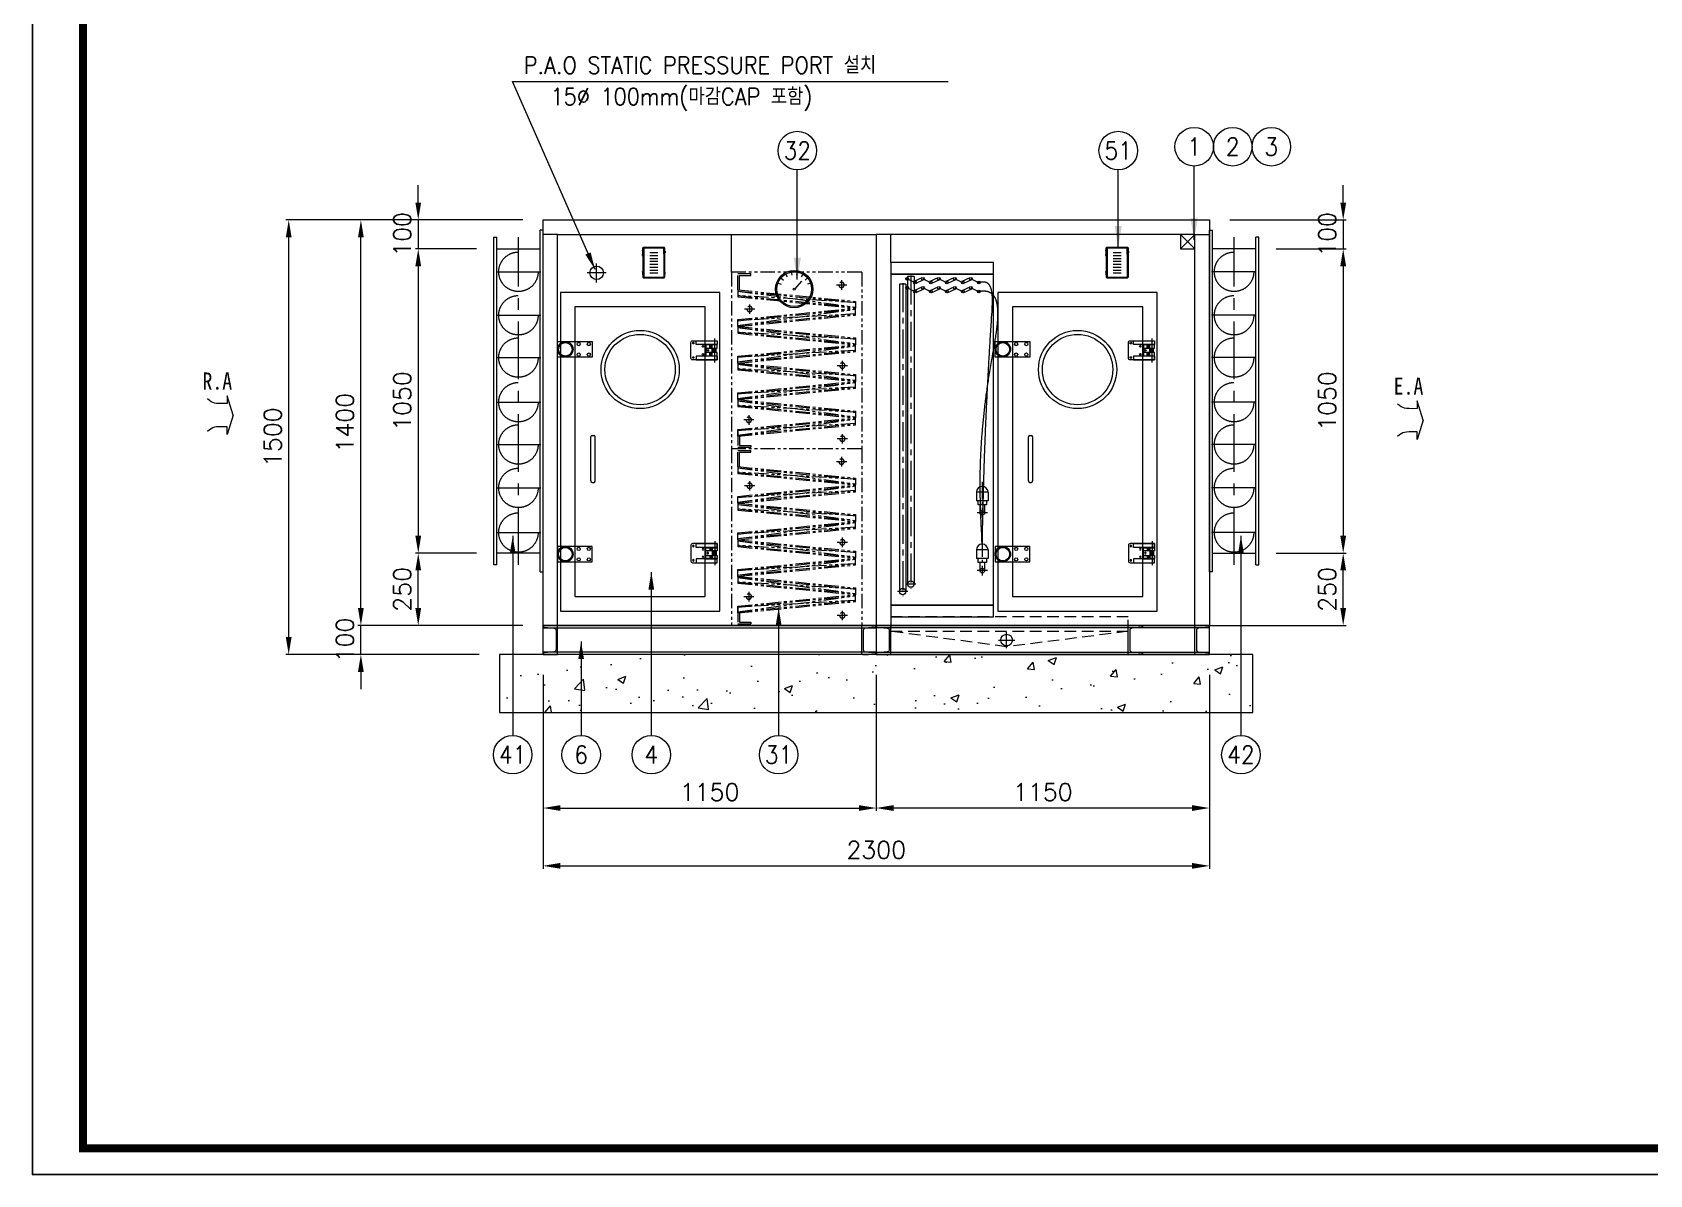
# Model space of a CAD drawing. Extents: x 437 to 11537, y -241 to 7638.
# Drawn here: x 437 to 6019, y -241 to 3702 of the extents above; entities that cross this region are included whole.
import ezdxf
from ezdxf.enums import TextEntityAlignment as Align

# ---------------------------------------------------------------- set-up
doc = ezdxf.new("R2010")
doc.units = 0
doc.header["$LTSCALE"] = 80
doc.header["$MEASUREMENT"] = 0
for name, pattern in [('CEN', [26, 20, -2, 2, -2]), ('CENTER', [2, 1.25, -0.25, 0.25, -0.25]), ('CENTER2', [1.125, 0.75, -0.125, 0.125, -0.125]), ('CENTERX2', [4, 2.5, -0.5, 0.5, -0.5]), ('HID', [6, 4, -2]), ('HIDDENX2', [0.75, 0.5, -0.25]), ('PHANTOM', [5, 2.5, -0.5, 0.5, -0.5, 0.5, -0.5]), ('PHANTOM2', [1.25, 0.625, -0.125, 0.125, -0.125, 0.125, -0.125])]:
    doc.linetypes.add(name, pattern=pattern)
doc.layers.get('0').update_dxf_attribs({"linetype": 'CONTINUOUS', "lineweight": 18})
doc.layers.get('DEFPOINTS').update_dxf_attribs({"linetype": 'CONTINUOUS', "lineweight": 18})
for name, color, linetype, lineweight in [('1', 1, 'PHANTOM2', 18), ('2', 2, 'HIDDENX2', 18), ('ACT', 7, 'CONTINUOUS', 18), ('C', 1, 'CENTER', 18), ('CEN', 1, 'CEN', 18), ('DIM', 4, 'CONTINUOUS', 18), ('LIN', 2, 'CONTINUOUS', 18), ('NO', 2, 'CONTINUOUS', 18), ('PHAN', 2, 'PHANTOM', 18), ('S', 3, 'CONTINUOUS', 18), ('SOL-M-1', 4, 'CONTINUOUS', 18)]:
    doc.layers.add(name, color=color, linetype=linetype, lineweight=lineweight)
doc.layers.add('FORM', color=7, linetype='CONTINUOUS')
doc.styles.add('GSC', font='romans.shx', dxfattribs={"width": 0.8, "height": 4, "bigfont": 'ghs.shx'})
doc.styles.add('ITALICT', font='TXT', dxfattribs={"width": 0.95, "height": 3})
doc.styles.get("Standard").update_dxf_attribs({"font": 'txt.shx', "bigfont": '2hs.shx'})
doc.dimstyles.get("Standard").update_dxf_attribs({"dimscale": 0, "dimtxt": 60, "dimasz": 60, "dimexe": 10, "dimexo": 70, "dimgap": 25, "dimtad": 1, "dimdec": 0, "dimlfac": -1, "dimzin": 0, "dimdsep": 46, "dimtxsty": 'Standard', "dimcen": 0, "dimclrd": 1, "dimclre": 1, "dimadec": 0, "dimazin": 0, "dimtfac": 1, "dimtdec": 0, "dimtix": 1, "dimtmove": 1, "dimatfit": 2, "dimfxl": 0, "dimtolj": 1, "dimtzin": 0, "dimlwd": 5, "dimlwe": 5, "dimarcsym": 0})

# ---------------------------------------------------------------- blocks, each defined once
blk = doc.blocks.new('*D2')
at = {"color": 1, "linetype": 'Continuous', "lineweight": 5}
for p, q in [((1571.1, 1714), (1571.1, 1774)), ((2129.9, 1654), (1561.1, 1654)), ((1571.1, 1554), (1571.1, 1654)), ((1979.9, 1554), (1561.1, 1554)), ((1571.1, 1494), (1571.1, 1434))]:
    blk.add_line(p, q, dxfattribs=at)
at = {"color": 1, "linetype": 'Continuous'}
for points in [[(1561.1, 1714), (1581.1, 1714), (1571.1, 1654)], [(1561.1, 1494), (1581.1, 1494), (1571.1, 1554)]]:
    blk.add_solid(points, dxfattribs=at)
at = {"layer": 'DEFPOINTS', "color": 0, "linetype": 'Continuous'}
for p in [(1571.1, 1654), (2199.9, 1654), (2049.9, 1554)]:
    blk.add_point(p, dxfattribs=at)
at = {"color": 0, "linetype": 'Continuous', "insert": (1516.1, 1604), "char_height": 60, "attachment_point": 5, "rotation": 90}
blk.add_mtext('\\A1;100', dxfattribs=at)
blk = doc.blocks.new('*D3')
at = {"color": 1, "linetype": 'Continuous', "lineweight": 5}
for p, q in [((2129.9, 3054), (1561.1, 3054)), ((1571.1, 1714), (1571.1, 2994)), ((2129.9, 1654), (1561.1, 1654))]:
    blk.add_line(p, q, dxfattribs=at)
at = {"color": 1, "linetype": 'Continuous'}
for points in [[(1561.1, 2994), (1581.1, 2994), (1571.1, 3054)], [(1561.1, 1714), (1581.1, 1714), (1571.1, 1654)]]:
    blk.add_solid(points, dxfattribs=at)
at = {"layer": 'DEFPOINTS', "color": 0, "linetype": 'Continuous'}
for p in [(1571.1, 3054), (2199.9, 3054), (2199.9, 1654)]:
    blk.add_point(p, dxfattribs=at)
at = {"color": 0, "linetype": 'Continuous', "insert": (1516.1, 2354), "char_height": 60, "attachment_point": 5, "rotation": 90}
blk.add_mtext('\\A1;1400', dxfattribs=at)
blk = doc.blocks.new('*D8')
at = {"color": 1, "linetype": 'Continuous', "lineweight": 5}
for p, q in [((2199.9, 1484), (2199.9, 814.5)), ((4499.9, 1484), (4499.9, 814.5)), ((2259.9, 824.5), (4439.9, 824.5))]:
    blk.add_line(p, q, dxfattribs=at)
at = {"color": 1, "linetype": 'Continuous'}
for points in [[(2259.9, 834.5), (2259.9, 814.5), (2199.9, 824.5)], [(4439.9, 834.5), (4439.9, 814.5), (4499.9, 824.5)]]:
    blk.add_solid(points, dxfattribs=at)
at = {"layer": 'DEFPOINTS', "color": 0, "linetype": 'Continuous'}
for p in [(2199.9, 1554), (4499.9, 1554), (4499.9, 824.5)]:
    blk.add_point(p, dxfattribs=at)
at = {"color": 0, "linetype": 'Continuous', "insert": (3349.9, 879.5), "char_height": 60, "attachment_point": 5}
blk.add_mtext('\\A1;2300', dxfattribs=at)
blk = doc.blocks.new('*D9')
at = {"color": 1, "linetype": 'Continuous', "lineweight": 5}
for p, q in [((2129.9, 3054), (1312, 3054)), ((1322, 1614), (1322, 2994)), ((1979.9, 1554), (1312, 1554))]:
    blk.add_line(p, q, dxfattribs=at)
at = {"color": 1, "linetype": 'Continuous'}
for points in [[(1312, 2994), (1332, 2994), (1322, 3054)], [(1312, 1614), (1332, 1614), (1322, 1554)]]:
    blk.add_solid(points, dxfattribs=at)
at = {"layer": 'DEFPOINTS', "color": 0, "linetype": 'Continuous'}
for p in [(1322, 3054), (2199.9, 3054), (2049.9, 1554)]:
    blk.add_point(p, dxfattribs=at)
at = {"color": 0, "linetype": 'Continuous', "insert": (1267, 2304), "char_height": 60, "attachment_point": 5, "rotation": 90}
blk.add_mtext('\\A1;1500', dxfattribs=at)
blk = doc.blocks.new('CHEMICAL')
at = {"layer": '1', "color": 0}
for p, q in [((-450, 610), (-450, 0)), ((-450, 610), (0, 610)), ((-397.9, 565.4), (-362.4, 565.4)), ((-379.9, 581.9), (-379.9, 548.8)), ((-67.7, 598.8), (-67.7, 604.7)), ((-22.1, 604.7), (-67.7, 604.7)), ((-28.5, 598.8), (-67.7, 598.8)), ((-28.5, 548.5), (-28.5, 598.8)), ((-22.1, 548.5), (-22.1, 604.7)), ((0, 610), (0, 0)), ((-22.1, 548.5), (-427.9, 508.9)), ((-22.1, 544.6), (-427.9, 489.1)), ((-22.1, 544.6), (-427.9, 505)), ((-427.9, 505), (-22.1, 528.7)), ((-22.1, 528.7), (-427.9, 489.1)), ((-22.1, 525), (-427.9, 485.4)), ((-427.9, 508.9), (-427.9, 485.4)), ((-22.1, 548.5), (-22.1, 525)), ((-22.1, 445.8), (-427.9, 485.4)), ((-427.9, 461.8), (-427.9, 485.4)), ((-22.1, 442.1), (-427.9, 481.7)), ((-22.1, 426.2), (-427.9, 481.7)), ((-22.1, 426.2), (-427.9, 465.8)), ((-427.9, 465.8), (-22.1, 442.1)), ((-22.1, 422.2), (-427.9, 461.8)), ((-80.5, 482.1), (-45, 482.1)), ((-62.5, 498.7), (-62.5, 465.6)), ((-22.1, 422.2), (-427.9, 382.7)), ((-22.1, 418.3), (-427.9, 362.8)), ((-22.1, 418.3), (-427.9, 378.7)), ((-427.9, 378.7), (-22.1, 402.4)), ((-22.1, 402.4), (-427.9, 362.8)), ((-22.1, 398.7), (-427.9, 359.1)), ((-22.1, 422.2), (-22.1, 445.8)), ((-22.1, 422.2), (-22.1, 398.7)), ((-427.9, 382.7), (-427.9, 359.1)), ((-22.1, 319.5), (-427.9, 359.1)), ((-427.9, 335.5), (-427.9, 359.1)), ((-22.1, 315.8), (-427.9, 355.4)), ((-22.1, 299.9), (-427.9, 355.4)), ((-22.1, 299.9), (-427.9, 339.5)), ((-427.9, 339.5), (-22.1, 315.8)), ((-22.1, 295.9), (-427.9, 335.5)), ((-22.1, 295.9), (-427.9, 256.4)), ((-22.1, 292), (-427.9, 252.4)), ((-22.1, 292), (-427.9, 236.5)), ((-400.5, 287), (-365, 287)), ((-382.5, 303.5), (-382.5, 270.4)), ((-22.1, 295.9), (-22.1, 319.5)), ((-22.1, 295.9), (-22.1, 272.4)), ((-22.1, 276.1), (-427.9, 236.5)), ((-427.9, 252.4), (-22.1, 276.1)), ((-22.1, 272.4), (-427.9, 232.8)), ((-427.9, 256.4), (-427.9, 232.8)), ((-427.9, 209.2), (-427.9, 232.8)), ((-22.1, 193.2), (-427.9, 232.8)), ((-22.1, 173.6), (-427.9, 229.1)), ((-22.1, 189.5), (-427.9, 229.1)), ((-427.9, 213.2), (-22.1, 189.5)), ((-22.1, 173.6), (-427.9, 213.2)), ((-22.1, 169.7), (-427.9, 209.2)), ((-22.1, 169.7), (-427.9, 130.1)), ((-22.1, 169.7), (-22.1, 193.2)), ((-22.1, 169.7), (-22.1, 146.1)), ((-22.1, 165.7), (-427.9, 126.1)), ((-22.1, 165.7), (-427.9, 110.2)), ((-22.1, 149.8), (-427.9, 110.2)), ((-427.9, 126.1), (-22.1, 149.8)), ((-22.1, 146.1), (-427.9, 106.5)), ((-427.9, 130.1), (-427.9, 106.5)), ((-59.9, 116.2), (-59.9, 83.1)), ((-427.9, 82.9), (-427.9, 106.5)), ((-22.1, 66.9), (-427.9, 106.5)), ((-22.1, 47.3), (-427.9, 102.8)), ((-22.1, 63.2), (-427.9, 102.8)), ((-427.9, 86.9), (-22.1, 63.2)), ((-22.1, 47.3), (-427.9, 86.9)), ((-22.1, 43.4), (-427.9, 82.9)), ((-77.9, 99.6), (-42.4, 99.6)), ((-22.1, 43.4), (-22.1, 66.9)), ((-22.1, 61.5), (-22.1, 5.3)), ((-450, 0), (0, 0)), ((-400.5, 34.6), (-365, 34.6)), ((-382.5, 51.1), (-382.5, 18.1)), ((-67.7, 11.2), (-67.7, 5.3)), ((-28.5, 11.2), (-67.7, 11.2)), ((-22.1, 5.3), (-67.7, 5.3)), ((-28.5, 43.9), (-28.5, 11.2))]:
    blk.add_line(p, q, dxfattribs=at)
for centre in [(-380.2, 565.8), (-62.9, 482.5), (-382.9, 287.4), (-60.2, 100), (-382.9, 35)]:
    blk.add_circle(centre, 9.23, dxfattribs=at)
at = {"layer": 'DEFPOINTS', "color": 0, "linetype": 'ByBlock'}
for p in [(-450, 610), (0, 610)]:
    blk.add_point(p, dxfattribs=at)
blk = doc.blocks.new('A$C25B1713D')
for p, q in [((47.6, 161.6), (55.6, 147.7)), ((74.8, 171.5), (77.6, 155.7)), ((103.8, 171.5), (101, 155.7)), ((131.1, 161.6), (123, 147.7)), ((10.9, 117.9), (26, 112.4)), ((25.4, 143), (37.7, 132.7)), ((93.4, 91.3), (126.3, 128)), ((153.3, 143), (141, 132.7)), ((167.8, 117.9), (152.7, 112.4))]:
    blk.add_line(p, q)
for radius in [89.3, 83.5, 4.57]:
    blk.add_circle((89.3, 89.3), radius)
blk = doc.blocks.new('*D11')
at = {"color": 1, "linetype": 'Continuous', "lineweight": 5}
for p, q in [((1769.1, 3114), (1769.1, 3174)), ((2129.9, 3054), (1759.1, 3054)), ((1769.1, 3054), (1769.1, 2954)), ((1969.9, 2954), (1759.1, 2954)), ((1769.1, 2894), (1769.1, 2834))]:
    blk.add_line(p, q, dxfattribs=at)
at = {"color": 1, "linetype": 'Continuous'}
for points in [[(1759.1, 3114), (1779.1, 3114), (1769.1, 3054)], [(1759.1, 2894), (1779.1, 2894), (1769.1, 2954)]]:
    blk.add_solid(points, dxfattribs=at)
at = {"layer": 'DEFPOINTS', "color": 0, "linetype": 'Continuous'}
for p in [(2199.9, 3054), (1769.1, 2954), (2039.9, 2954)]:
    blk.add_point(p, dxfattribs=at)
at = {"color": 0, "linetype": 'Continuous', "insert": (1714.1, 3004), "char_height": 60, "attachment_point": 5, "rotation": 90}
blk.add_mtext('\\A1;100', dxfattribs=at)
blk = doc.blocks.new('*D12')
at = {"color": 1, "linetype": 'Continuous', "lineweight": 5}
for p, q in [((1969.9, 2954), (1759.1, 2954)), ((1769.1, 2894), (1769.1, 1964)), ((1969.9, 1904), (1759.1, 1904))]:
    blk.add_line(p, q, dxfattribs=at)
at = {"color": 1, "linetype": 'Continuous'}
for points in [[(1759.1, 2894), (1779.1, 2894), (1769.1, 2954)], [(1759.1, 1964), (1779.1, 1964), (1769.1, 1904)]]:
    blk.add_solid(points, dxfattribs=at)
at = {"layer": 'DEFPOINTS', "color": 0, "linetype": 'Continuous'}
for p in [(2039.9, 2954), (1769.1, 1904), (2039.9, 1904)]:
    blk.add_point(p, dxfattribs=at)
at = {"color": 0, "linetype": 'Continuous', "insert": (1714.1, 2429), "char_height": 60, "attachment_point": 5, "rotation": 90}
blk.add_mtext('\\A1;1050', dxfattribs=at)
blk = doc.blocks.new('*D13')
at = {"color": 1, "linetype": 'Continuous', "lineweight": 5}
for p, q in [((1969.9, 1904), (1759.1, 1904)), ((1769.1, 1714), (1769.1, 1844)), ((2129.9, 1654), (1759.1, 1654))]:
    blk.add_line(p, q, dxfattribs=at)
at = {"color": 1, "linetype": 'Continuous'}
for points in [[(1759.1, 1844), (1779.1, 1844), (1769.1, 1904)], [(1759.1, 1714), (1779.1, 1714), (1769.1, 1654)]]:
    blk.add_solid(points, dxfattribs=at)
at = {"layer": 'DEFPOINTS', "color": 0, "linetype": 'Continuous'}
for p in [(1769.1, 1904), (2039.9, 1904), (2199.9, 1654)]:
    blk.add_point(p, dxfattribs=at)
at = {"color": 0, "linetype": 'Continuous', "insert": (1714.1, 1779), "char_height": 60, "attachment_point": 5, "rotation": 90}
blk.add_mtext('\\A1;250', dxfattribs=at)
blk = doc.blocks.new('*D14')
at = {"color": 1, "linetype": 'Continuous', "lineweight": 5}
for p, q in [((4961.6, 3114), (4961.6, 3174)), ((4569.9, 3054), (4971.6, 3054)), ((4961.6, 3054), (4961.6, 2954)), ((4729.9, 2954), (4971.6, 2954)), ((4961.6, 2894), (4961.6, 2834))]:
    blk.add_line(p, q, dxfattribs=at)
at = {"color": 1, "linetype": 'Continuous'}
for points in [[(4951.6, 3114), (4971.6, 3114), (4961.6, 3054)], [(4951.6, 2894), (4971.6, 2894), (4961.6, 2954)]]:
    blk.add_solid(points, dxfattribs=at)
at = {"layer": 'DEFPOINTS', "color": 0, "linetype": 'Continuous'}
for p in [(4499.9, 3054), (4659.9, 2954), (4961.6, 2954)]:
    blk.add_point(p, dxfattribs=at)
at = {"color": 0, "linetype": 'Continuous', "insert": (4906.6, 3004), "char_height": 60, "attachment_point": 5, "rotation": 90}
blk.add_mtext('\\A1;100', dxfattribs=at)
blk = doc.blocks.new('*D15')
at = {"color": 1, "linetype": 'Continuous', "lineweight": 5}
for p, q in [((4729.9, 2954), (4971.6, 2954)), ((4961.6, 2894), (4961.6, 1964)), ((4729.9, 1904), (4971.6, 1904))]:
    blk.add_line(p, q, dxfattribs=at)
at = {"color": 1, "linetype": 'Continuous'}
for points in [[(4951.6, 2894), (4971.6, 2894), (4961.6, 2954)], [(4951.6, 1964), (4971.6, 1964), (4961.6, 1904)]]:
    blk.add_solid(points, dxfattribs=at)
at = {"layer": 'DEFPOINTS', "color": 0, "linetype": 'Continuous'}
for p in [(4659.9, 2954), (4659.9, 1904), (4961.6, 1904)]:
    blk.add_point(p, dxfattribs=at)
at = {"color": 0, "linetype": 'Continuous', "insert": (4906.6, 2429), "char_height": 60, "attachment_point": 5, "rotation": 90}
blk.add_mtext('\\A1;1050', dxfattribs=at)
blk = doc.blocks.new('*D16')
at = {"color": 1, "linetype": 'Continuous', "lineweight": 5}
for p, q in [((4729.9, 1904), (4971.6, 1904)), ((4961.6, 1714), (4961.6, 1844)), ((3419.9, 1654), (4971.6, 1654))]:
    blk.add_line(p, q, dxfattribs=at)
at = {"color": 1, "linetype": 'Continuous'}
for points in [[(4951.6, 1844), (4971.6, 1844), (4961.6, 1904)], [(4951.6, 1714), (4971.6, 1714), (4961.6, 1654)]]:
    blk.add_solid(points, dxfattribs=at)
at = {"layer": 'DEFPOINTS', "color": 0, "linetype": 'Continuous'}
for p in [(4659.9, 1904), (4961.6, 1904), (3349.9, 1654)]:
    blk.add_point(p, dxfattribs=at)
at = {"color": 0, "linetype": 'Continuous', "insert": (4906.6, 1779), "char_height": 60, "attachment_point": 5, "rotation": 90}
blk.add_mtext('\\A1;250', dxfattribs=at)
blk = doc.blocks.new('경첩')
at = {"layer": 'PHAN'}
blk.add_line((0, -41.4), (0, 41.4), dxfattribs=at)
at = {"layer": 'SOL-M-1'}
for p, q in [((-33, 20), (7.7, 20)), ((-33, -19.6), (-33, 20)), ((7.7, 18.9), (-30.8, 18.9)), ((-30.8, 18.9), (-30.8, -18.5)), ((-30.8, 7.9), (7.7, 7.9)), ((-17.6, 7.9), (-17.6, 18.9)), ((-8.8, -18.5), (-8.8, 18.9)), ((-4.4, -7.5), (-4.4, 7.9)), ((4.4, -7.5), (4.4, 7.9)), ((7.7, 7.9), (7.7, 18.9)), ((7.7, -19.6), (-33, -19.6)), ((7.7, -7.5), (-30.8, -7.5)), ((-30.8, -18.5), (7.7, -18.5)), ((-17.6, -18.5), (-17.6, -7.5)), ((7.7, -7.5), (4.4, -7.5)), ((7.7, -18.5), (7.7, -7.5))]:
    blk.add_line(p, q, dxfattribs=at)
blk.add_lwpolyline([(7.7, -19.6), (7.7, -32.8), (-77, -32.8, -0.414214), (-82.5, -27.3), (-82.5, 27.7, -0.414214), (-77, 33.2), (7.7, 33.2), (7.7, 20)], format="xyb", dxfattribs=at)
for points in [[(7.7, 33.2), (7.7, 20), (-64.9, 20), (-64.9, 33.2)], [(7.7, -32.8), (7.7, -19.6), (-64.9, -19.6), (-64.9, -32.8)]]:
    blk.add_lwpolyline(points, close=True, dxfattribs=at)
for centre in [(-74.2, 25), (-41.2, 14), (-24.2, 0.2), (-13.2, 13.4), (-74.2, -24.5), (-41.2, -13.5), (-13.2, -13)]:
    blk.add_circle(centre, 2.75, dxfattribs=at)
blk = doc.blocks.new('450Wx1000H(SightGlass)')
at = {"layer": 'S', "lineweight": 15}
for p, q in [((9.9, 1100), (9.9, 0)), ((559.9, 1100), (9.9, 1100)), ((559.9, 0), (559.9, 1100)), ((59.9, 1050), (59.9, 50)), ((509.9, 1050), (59.9, 1050)), ((509.9, 50), (509.9, 1050)), ((114.9, 449), (114.9, 601)), ((119.9, 606), (124.9, 606)), ((129.9, 449), (129.9, 601)), ((119.9, 444), (124.9, 444)), ((9.9, 0), (559.9, 0)), ((59.9, 50), (509.9, 50))]:
    blk.add_line(p, q, dxfattribs=at)
for points in [[(0, 930.2), (119.9, 930.2), (119.9, 876.7), (0, 876.7)], [(0, 169.8), (119.9, 169.8), (119.9, 223.3), (0, 223.3)]]:
    blk.add_lwpolyline(points, close=True, dxfattribs=at)
for centre, radius in [((284.9, 833.6), 135), ((284.9, 833.6), 121.5), ((26.8, 903.5), 26.8), ((26.8, 903.5), 23.3), ((72.9, 921.5), 5.52), ((108, 921.5), 5.52), ((72.9, 885.4), 5.52), ((108, 885.4), 5.52), ((26.8, 196.5), 26.8), ((26.8, 196.5), 23.3), ((72.9, 214.6), 5.52), ((72.9, 178.5), 5.52), ((108, 214.6), 5.52), ((108, 178.5), 5.52)]:
    blk.add_circle(centre, radius, dxfattribs=at)
for centre, start, end in [((119.9, 601), 90, 180), ((124.9, 601), 0, 90), ((119.9, 449), 180, 270), ((124.9, 449), 270, 0)]:
    blk.add_arc(centre, 5, start, end, dxfattribs=at)
at = {"lineweight": 15}
blk.add_blockref('경첩', (542.8, 899.8), dxfattribs=at)
at = {"lineweight": 15, "xscale": -1, "rotation": 180}
blk.add_blockref('경첩', (542.8, 200.2), dxfattribs=at)
blk = doc.blocks.new('LED LAMP')
at = {"lineweight": 0}
for p, q in [((-39.2, 91.9), (-39.2, 94.4)), ((-39.2, 94.4), (-37.5, 94.4)), ((-39.2, 91.9), (-39.2, 84.6)), ((-39.2, 91.9), (-36.9, 91.9)), ((-39.2, 84.6), (-39.2, 82.1)), ((-39.2, 84.6), (-36.9, 84.6)), ((-39.2, 82.1), (-37.5, 82.1)), ((-38.2, 91.9), (-38.2, 84.6)), ((-37.5, 94.4), (-37.5, 102.2)), ((-37.5, 91.9), (-37.5, 84.6)), ((-37.5, 81.1), (-37.5, 82.1)), ((-37.5, 74.1), (-37.5, 21.3)), ((-36.9, 84.6), (-36.9, 91.9)), ((-36.7, 101.6), (-36.7, 1.7)), ((35.5, 104.2), (-35.5, 104.2)), ((-35.4, 100.9), (-35.4, 2.4)), ((35, 103.3), (-35, 103.3)), ((-34.8, 100.9), (-34.8, 2.4)), ((34.3, 102.1), (-34.3, 102.1)), ((34.3, 101.5), (-34.3, 101.5)), ((34.8, 81.1), (34.8, 100.9)), ((34.8, 81.1), (34.8, 2.4)), ((35.4, 81.1), (35.4, 100.9)), ((35.4, 81.1), (35.4, 2.4)), ((36.7, 81.1), (36.7, 101.6)), ((36.7, 81.1), (36.7, 1.7)), ((37.5, 102.2), (37.5, 1.1)), ((37.5, 92), (38.6, 92)), ((37.5, 85), (38.6, 85)), ((37.8, 92), (37.8, 85)), ((38.1, 92), (38.1, 85)), ((38.9, 91.7), (38.9, 85.3)), ((-39.2, 18.7), (-39.2, 21.3)), ((-39.2, 21.3), (-37.5, 21.3)), ((-39.2, 18.7), (-36.9, 18.7)), ((-39.2, 18.7), (-39.2, 11.5)), ((-39.2, 11.5), (-39.2, 8.9)), ((-39.2, 11.5), (-36.9, 11.5)), ((-39.2, 8.9), (-37.5, 8.9)), ((-38.2, 11.5), (-38.2, 18.7)), ((-37.5, 11.5), (-37.5, 18.7)), ((-37.5, 8.9), (-37.5, 1.1)), ((-36.9, 18.7), (-36.9, 11.5)), ((-35, 0), (35, 0)), ((-34.3, 1.8), (34.3, 1.8)), ((-34.3, 1.3), (34.3, 1.3)), ((37.5, 18.3), (38.6, 18.3)), ((37.5, 11.3), (38.6, 11.3)), ((37.8, 11.3), (37.8, 18.3)), ((38.1, 11.3), (38.1, 18.3)), ((38.9, 11.6), (38.9, 18)), ((-35.5, -0.8), (35.5, -0.8))]:
    blk.add_line(p, q, dxfattribs=at)
at = {"linetype": 'Continuous'}
for p, q in [((-13.7, 86.1), (13.7, 86.1)), ((-13.7, 76.1), (13.7, 76.1)), ((-13.7, 66.1), (13.7, 66.1)), ((-13.7, 56.1), (13.7, 56.1)), ((-13.7, 46.1), (13.7, 46.1)), ((-13.7, 36.1), (13.7, 36.1)), ((-13.7, 26.1), (13.7, 26.1)), ((-13.7, 16.1), (13.7, 16.1))]:
    blk.add_line(p, q, dxfattribs=at)
at = {"lineweight": 0}
blk.add_circle((-38.3, 77.6), 0.839, dxfattribs=at)
for centre, radius, start, end in [((-38.3, 77.6), 1.96, 103.3424, 256.6576), ((-39.2, 81.1), 1.68, 283.3424, 0), ((-39.2, 74.1), 1.68, 0, 76.6576), ((-35.5, 102.2), 1.96, 90, 180), ((-35, 101.6), 1.68, 90, 180), ((-34.3, 100.9), 1.12, 90, 180), ((-34.3, 100.9), 0.559, 90, 180), ((34.3, 100.9), 1.12, 0, 90), ((34.3, 100.9), 0.559, 0, 90), ((35, 101.6), 1.68, 0, 90), ((35.5, 102.2), 1.96, 0, 90), ((38.6, 91.7), 0.28, 0, 90), ((38.6, 85.3), 0.28, 270, 0), ((-35.5, 1.1), 1.96, 180, 270), ((-35, 1.7), 1.68, 180, 270), ((-34.3, 2.4), 1.12, 180, 270), ((-34.3, 2.4), 0.559, 180, 270), ((34.3, 2.4), 1.12, 270, 0), ((34.3, 2.4), 0.559, 270, 0), ((35, 1.7), 1.68, 270, 0), ((35.5, 1.1), 1.96, 270, 0), ((38.6, 18), 0.28, 0, 90), ((38.6, 11.6), 0.28, 270, 0)]:
    blk.add_arc(centre, radius, start, end, dxfattribs=at)
blk = doc.blocks.new('CONDENSOR-COIL')
at = {"ltscale": 30}
for points in [[(51.5, 1167.1, 1), (61, 1167.1, 1)], [(51.5, 1135.4, 1), (61, 1135.4, 1)], [(299, 1154.4, 1), (308.5, 1154.4, 1)], [(299, 1122.7, 1), (308.5, 1122.7, 1)]]:
    blk.add_hatch(color=2, dxfattribs=at).paths.add_polyline_path(points)
at = {"color": 2, "ltscale": 30}
for p, q in [((80.4, 1174.4), (58.1, 1174.4)), ((58.1, 1174.4), (58.1, 113.2)), ((80.4, 1174.4), (80.4, 113.2)), ((52.3, 1148.3), (30.1, 1148.3)), ((30.1, 1148.3), (30.1, 87.2)), ((52.3, 1148.3), (52.3, 87.2)), ((56.3, 1167.1), (83.8, 1154.4)), ((56.3, 1135.4), (83.8, 1122.7)), ((81.4, 1158.5), (108.9, 1171.2)), ((81.4, 1126.8), (108.9, 1139.5)), ((113.6, 1163), (86.1, 1150.3)), ((113.6, 1131.3), (86.1, 1118.6)), ((111.3, 1167.1), (138.7, 1154.4)), ((111.3, 1135.4), (138.7, 1122.7)), ((136.4, 1158.5), (163.9, 1171.2)), ((136.4, 1126.8), (163.9, 1139.5)), ((168.6, 1163), (141.1, 1150.3)), ((168.6, 1131.3), (141.1, 1118.6)), ((166.2, 1167.1), (193.7, 1154.4)), ((166.2, 1135.4), (193.7, 1122.7)), ((191.4, 1158.5), (218.9, 1171.2)), ((191.4, 1126.8), (218.9, 1139.5)), ((223.6, 1163), (196.1, 1150.3)), ((223.6, 1131.3), (196.1, 1118.6)), ((221.2, 1167.1), (248.7, 1154.4)), ((221.2, 1135.4), (248.7, 1122.7)), ((246.4, 1158.5), (273.9, 1171.2)), ((246.4, 1126.8), (273.9, 1139.5)), ((278.6, 1163), (251.1, 1150.3)), ((278.6, 1131.3), (251.1, 1118.6)), ((276.2, 1167.1), (303.7, 1154.4)), ((276.2, 1135.4), (303.7, 1122.7)), ((295.8, 430.3), (295.8, 400.3)), ((335.8, 430.3), (295.8, 430.3)), ((335.8, 400.3), (295.8, 400.3)), ((300.8, 400.3), (300.8, 387.2)), ((330.8, 400.3), (330.8, 387.2)), ((335.8, 430.3), (335.8, 400.3)), ((330.8, 387.2), (300.8, 387.2)), ((307.9, 387.2), (307.9, 359.1)), ((323.7, 387.2), (323.7, 359.1)), ((295.8, 230.9), (295.8, 200.9)), ((335.8, 230.9), (295.8, 230.9)), ((335.8, 230.9), (335.8, 200.9)), ((335.8, 200.9), (295.8, 200.9)), ((300.8, 200.9), (300.8, 187.8)), ((330.8, 187.8), (300.8, 187.8)), ((307.9, 187.8), (307.9, 159.7)), ((323.7, 187.8), (323.7, 159.7)), ((330.8, 200.9), (330.8, 187.8))]:
    blk.add_line(p, q, dxfattribs=at)
at = {"linetype": 'Continuous'}
for points in [[(0, 1183), (355, 1183), (355, 1223), (0, 1223)], [(0, 40), (355, 40), (355, 1183), (0, 1183)], [(0, 0), (355, 0), (355, 40), (0, 40)]]:
    blk.add_lwpolyline(points, close=True, dxfattribs=at)
at = {"color": 2, "ltscale": 30}
for centre, radius in [((56.3, 1167.1), 4.76), ((56.3, 1135.4), 4.76), ((83.8, 1154.4), 4.76), ((83.8, 1122.7), 4.76), ((111.3, 1167.1), 4.76), ((111.3, 1135.4), 4.76), ((138.7, 1154.4), 4.76), ((138.7, 1122.7), 4.76), ((166.2, 1167.1), 4.76), ((166.2, 1135.4), 4.76), ((193.7, 1154.4), 4.76), ((193.7, 1122.7), 4.76), ((221.2, 1167.1), 4.76), ((221.2, 1135.4), 4.76), ((248.7, 1154.4), 4.76), ((248.7, 1122.7), 4.76), ((276.2, 1167.1), 4.76), ((276.2, 1135.4), 4.76), ((303.7, 1154.4), 4.76), ((303.7, 1122.7), 4.76), ((315.8, 359.1), 7.94), ((315.8, 159.7), 7.94), ((69.2, 113.2), 11.1), ((41.2, 87.2), 11.1)]:
    blk.add_circle(centre, radius, dxfattribs=at)
for centre in [(315.8, 430.3), (315.8, 230.9)]:
    blk.add_arc(centre, 20, 0, 180, dxfattribs=at)
at = {"color": 4, "linetype": 'CENTER', "ltscale": 30}
for points in [[(315.8, 250.9), (348.9, 887.9), (321.6, 1124), (303.7, 1122.7)], [(315.8, 250.9), (348.9, 1042.8), (321.6, 1155.7), (303.7, 1154.4)]]:
    blk.add_spline(points, degree=3, dxfattribs=at)
at = {"layer": 'C', "linetype": 'CENTER'}
for p, q in [((69.2, 1178.2), (69.2, 96.8)), ((41.2, 1152.1), (41.2, 70.8)), ((333.5, 359.1), (298.1, 359.1)), ((87, 113.2), (51.5, 113.2)), ((333.5, 159.7), (298.1, 159.7)), ((58.9, 87.2), (23.5, 87.2))]:
    blk.add_line(p, q, dxfattribs=at)
at = {"layer": 'C', "linetype": 'CENTER2'}
for p, q in [((315.8, 466), (315.8, 342)), ((315.8, 266.6), (315.8, 142.5))]:
    blk.add_line(p, q, dxfattribs=at)
blk = doc.blocks.new('*D24')
at = {"color": 1, "linetype": 'Continuous', "lineweight": 5}
for p, q in [((3349.9, 1484), (3349.9, 1014.1)), ((4499.9, 1484), (4499.9, 1014.1)), ((4439.9, 1024.1), (3409.9, 1024.1))]:
    blk.add_line(p, q, dxfattribs=at)
at = {"color": 1, "linetype": 'Continuous'}
for points in [[(3409.9, 1034.1), (3409.9, 1014.1), (3349.9, 1024.1)], [(4439.9, 1034.1), (4439.9, 1014.1), (4499.9, 1024.1)]]:
    blk.add_solid(points, dxfattribs=at)
at = {"layer": 'DEFPOINTS', "color": 0, "linetype": 'Continuous'}
for p in [(3349.9, 1554), (4499.9, 1554), (3349.9, 1024.1)]:
    blk.add_point(p, dxfattribs=at)
at = {"color": 0, "linetype": 'Continuous', "insert": (3924.9, 1079.1), "char_height": 60, "attachment_point": 5}
blk.add_mtext('\\A1;1150', dxfattribs=at)
blk = doc.blocks.new('*D25')
at = {"color": 1, "linetype": 'Continuous', "lineweight": 5}
for p, q in [((2199.9, 1484), (2199.9, 1014.1)), ((3349.9, 1484), (3349.9, 1014.1)), ((2259.9, 1024.1), (3289.9, 1024.1))]:
    blk.add_line(p, q, dxfattribs=at)
at = {"color": 1, "linetype": 'Continuous'}
for points in [[(2259.9, 1034.1), (2259.9, 1014.1), (2199.9, 1024.1)], [(3289.9, 1034.1), (3289.9, 1014.1), (3349.9, 1024.1)]]:
    blk.add_solid(points, dxfattribs=at)
at = {"layer": 'DEFPOINTS', "color": 0, "linetype": 'Continuous'}
for p in [(2199.9, 1554), (3349.9, 1554), (3349.9, 1024.1)]:
    blk.add_point(p, dxfattribs=at)
at = {"color": 0, "linetype": 'Continuous', "insert": (2774.9, 1079.1), "char_height": 60, "attachment_point": 5}
blk.add_mtext('\\A1;1150', dxfattribs=at)
blk = doc.blocks.new('form')
at = {"layer": 'FORM', "color": 3}
blk.add_lwpolyline([(0, 562.79), (792.83, 562.79), (792.83, 0), (0, 0)], close=True, dxfattribs=at)
at = {"layer": 'FORM', "color": 2, "const_width": 1.94}
blk.add_lwpolyline([(12.48, 6.47), (12.48, 555.28), (781.78, 555.28), (781.78, 6.47)], close=True, dxfattribs=at)
blk = doc.blocks.new('A$C7C5C39FF')
at = {"xscale": 20, "yscale": 20, "zscale": 20}
blk.add_blockref('form', (0, -11255.8), dxfattribs=at)

msp = doc.modelspace()

# ---------------------------------------------------------------- hatches: boundary and pattern name
at = {"linetype": 'Continuous'}
h = msp.add_hatch(dxfattribs=at)
h.set_pattern_fill('AR-CONC', color=256, scale=40, style=0)
h.set_pattern_definition([(50, (12, -526.39), (286.904, -25.101), [30, -330]), (355, (12, -526.4), (-55.5, 300.877), [24, -264]), (100.4514, (35.9, -528.48), (231.404, 275.776), [25.496, -280.457]), (46.184, (12, -446.4), (426.896, -66.208), [45, -495]), (96.636, (47.57, -451.9), (373.865, 389.647), [38.244, -420.685]), (351.184, (12, -446.4), (373.865, 389.647), [36, -396]), (21, (52, -466.39), (238.763, -161.048), [30, -330]), (326, (52, -466.4), (97.326, 290.06), [24, -264]), (71.4514, (71.9, -479.8), (336.089, 129.012), [25.496, -280.457]), (37.5, (12, -526.39), (4.864, 133.1575), [0, -260.8, 0, -268, 0, -265]), (7.5, (12, -526.39), (105.228, 157.7647), [0, -152.8, 0, -254.8, 0, -101]), (327.5, (-77.2, -526.39), (213.529, -9.022), [0, -100, 0, -312, 0, -414]), (317.5, (-117.2, -526.39), (233.2745, 40.042), [0, -130, 0, -207.2, 0, -294])])
h.paths.add_polyline_path([(2049.9, 1354), (4649.9, 1354), (4649.9, 1554), (2049.9, 1554)])

# ---------------------------------------------------------------- linework, layer by layer
for p, q in [((2249.9, 3004), (2199.9, 3004)), ((2849.9, 2874), (2849.9, 3004)), ((3399.9, 2907), (3399.9, 3004)), ((4399.9, 2954), (4449.9, 3004)), ((4449.9, 2954), (4399.9, 3004)), ((4449.9, 3004), (4499.9, 3004))]:
    msp.add_line(p, q, dxfattribs=at)
at = {"color": 2, "linetype": 'HIDDENX2'}
for p, q in [((3799.9, 1580.8), (3399.9, 1634)), ((4219.9, 1634), (3799.9, 1580.8))]:
    msp.add_line(p, q, dxfattribs=at)
at = {"linetype": 'Continuous'}
for points in [[(2249.9, 3004), (3349.9, 3004), (3349.9, 1654), (2249.9, 1654)], [(3349.9, 1654), (4449.9, 1654), (4449.9, 3004), (3349.9, 3004)], [(4449.9, 3004), (4399.9, 3004), (4399.9, 2954), (4449.9, 2954)], [(3349.9, 1554), (2199.9, 1554), (2199.9, 1654), (3349.9, 1654)], [(3349.9, 1562), (2199.9, 1562), (2199.9, 1646), (3349.9, 1646)], [(3349.9, 1554), (4499.9, 1554), (4499.9, 1654), (3349.9, 1654)], [(3349.9, 1562), (4499.9, 1562), (4499.9, 1646), (3349.9, 1646)], [(2049.9, 1354), (4649.9, 1354), (4649.9, 1554), (2049.9, 1554)]]:
    msp.add_lwpolyline(points, close=True, dxfattribs=at)
at = {"color": 2, "linetype": 'HIDDENX2'}
msp.add_lwpolyline([(3399.9, 1634), (4219.9, 1634), (4219.9, 1684), (3399.9, 1684)], close=True, dxfattribs=at)
at = {"linetype": 'Continuous'}
for points in [[(2249.9, 1654), (2199.9, 1654), (2199.9, 1652.1, 0.388879), (2203.6, 1648.1), (2237.6, 1645.1, -0.388879), (2244.9, 1637.2), (2244.9, 1570.8, -0.388879), (2237.6, 1562.8), (2203.6, 1559.8, 0.388879), (2199.9, 1555.8), (2199.9, 1554), (2249.9, 1554), (2249.9, 1654)], [(3299.9, 1654), (3349.9, 1654), (3349.9, 1652.1, -0.388879), (3346.3, 1648.1), (3312.2, 1645.1, 0.388879), (3304.9, 1637.2), (3304.9, 1570.8, 0.388879), (3312.2, 1562.8), (3346.3, 1559.8, -0.388879), (3349.9, 1555.8), (3349.9, 1554), (3299.9, 1554), (3299.9, 1654)], [(3399.9, 1654), (3349.9, 1654), (3349.9, 1652.1, 0.388879), (3353.6, 1648.1), (3387.6, 1645.1, -0.388879), (3394.9, 1637.2), (3394.9, 1570.8, -0.388879), (3387.6, 1562.8), (3353.6, 1559.8, 0.388879), (3349.9, 1555.8), (3349.9, 1554), (3399.9, 1554), (3399.9, 1654)], [(4219.9, 1654), (4269.9, 1654), (4269.9, 1652.1, -0.388879), (4266.3, 1648.1), (4232.2, 1645.1, 0.388879), (4224.9, 1637.2), (4224.9, 1570.8, 0.388879), (4232.2, 1562.8), (4266.3, 1559.8, -0.388879), (4269.9, 1555.8), (4269.9, 1554), (4219.9, 1554), (4219.9, 1654)], [(4449.9, 1654), (4499.9, 1654), (4499.9, 1652.1, -0.388879), (4496.3, 1648.1), (4462.2, 1645.1, 0.388879), (4454.9, 1637.2), (4454.9, 1570.8, 0.388879), (4462.2, 1562.8), (4496.3, 1559.8, -0.388879), (4499.9, 1555.8), (4499.9, 1554), (4449.9, 1554), (4449.9, 1654)], [(4449.9, 1654), (4499.9, 1654), (4499.9, 1652.1, -0.388879), (4496.3, 1648.1), (4462.2, 1645.1, 0.388879), (4454.9, 1637.2), (4454.9, 1570.8, 0.388879), (4462.2, 1562.8), (4496.3, 1559.8, -0.388879), (4499.9, 1555.8), (4499.9, 1554), (4449.9, 1554), (4449.9, 1654)]]:
    msp.add_lwpolyline(points, format="xyb", dxfattribs=at)
for centre, radius in [((2384.9, 2871.3), 23.3), ((3799.9, 1604), 20)]:
    msp.add_circle(centre, radius, dxfattribs=at)
at = {"layer": '2', "linetype": 'ByBlock'}
for p, q in [((2189.9, 1839), (2189.9, 3019)), ((2199.9, 3019), (2189.9, 3019)), ((2199.9, 1839), (2199.9, 3019)), ((4499.9, 1839), (4499.9, 3019)), ((4499.9, 3019), (4509.9, 3019)), ((4509.9, 1839), (4509.9, 3019)), ((2029.9, 1864), (2029.9, 2994)), ((2029.9, 2994), (2039.9, 2994)), ((2039.9, 1864), (2039.9, 2994)), ((4659.9, 1864), (4659.9, 2994)), ((4669.9, 2994), (4659.9, 2994)), ((4669.9, 1864), (4669.9, 2994)), ((2039.9, 2954), (2189.9, 2954)), ((4659.9, 2954), (4509.9, 2954)), ((2189.9, 1904), (2039.9, 1904)), ((4509.9, 1904), (4659.9, 1904)), ((2039.9, 1864), (2029.9, 1864)), ((4659.9, 1864), (4669.9, 1864)), ((2189.9, 1839), (2199.9, 1839)), ((4509.9, 1839), (4499.9, 1839))]:
    msp.add_line(p, q, dxfattribs=at)
at = {"layer": '2', "linetype": 'HID'}
for centre in [(2114.9, 2875), (4584.9, 2875), (2114.9, 2725), (4584.9, 2725), (2114.9, 2579), (4584.9, 2579), (2114.9, 2425), (4584.9, 2425), (2114.9, 2279), (4584.9, 2279), (2114.9, 2129), (4584.9, 2129), (2114.9, 1975), (4584.9, 1975)]:
    msp.add_circle(centre, 68, dxfattribs=at)
at = {"layer": 'ACT', "color": 4, "linetype": 'Continuous'}
for centre in [(3077.5, 3293.4), (4185.2, 3293.4), (4447.2, 3306.8), (4580.4, 3306.8), (4713.6, 3306.8), (2095.1, 1208.2), (2331.3, 1208.2), (2573.5, 1208.2), (3013, 1208.2), (4608.7, 1208.2)]:
    msp.add_circle(centre, 66.6, dxfattribs=at)
at = {"layer": 'CEN', "linetype": 'CENTERX2'}
for p, q in [((2114.9, 1864), (2114.9, 2994)), ((4584.9, 1864), (4584.9, 2994)), ((2042.1, 2875), (2192.7, 2875)), ((4657.7, 2875), (4507.1, 2875)), ((2042.1, 2725), (2192.7, 2725)), ((4657.7, 2725), (4507.1, 2725)), ((2042.1, 2579), (2192.7, 2579)), ((4657.7, 2579), (4507.1, 2579)), ((2042.1, 2425), (2192.7, 2425)), ((4657.7, 2425), (4507.1, 2425)), ((2042.1, 2279), (2192.7, 2279)), ((4657.7, 2279), (4507.1, 2279)), ((2042.1, 2129), (2192.7, 2129)), ((4657.7, 2129), (4507.1, 2129)), ((2042.1, 1975), (2192.7, 1975)), ((4657.7, 1975), (4507.1, 1975))]:
    msp.add_line(p, q, dxfattribs=at)
at = {"layer": 'CEN', "linetype": 'Continuous'}
for p, q in [((2384.9, 2838.6), (2384.9, 2904)), ((2417.9, 2871.3), (2351.8, 2871.3))]:
    msp.add_line(p, q, dxfattribs=at)
at = {"layer": 'CEN', "linetype": 'CENTER'}
for p, q in [((3799.9, 1575.8), (3799.9, 1632.1)), ((3771.8, 1604), (3828.1, 1604))]:
    msp.add_line(p, q, dxfattribs=at)
at = {"layer": 'LIN', "linetype": 'Continuous'}
msp.add_lwpolyline([(2199.9, 3054), (4499.9, 3054), (4499.9, 1654), (2199.9, 1654)], close=True, dxfattribs=at)
at = {"layer": 'NO'}
for points in [[(1109.6, 2420.1), (1093.9, 2420), (1081.9, 2420), (1072.7, 2420.6), (1065.6, 2421.7), (1059.8, 2423.6), (1054.4, 2426.5), (1048.8, 2430.6), (1042.1, 2436.1)], [(5216.9, 2402.7), (5201.2, 2402.5), (5189.1, 2402.6), (5180, 2403.1), (5172.8, 2404.3), (5167, 2406.2), (5161.7, 2409.1), (5156.1, 2413.2), (5149.3, 2418.6)], [(1109.6, 2339.8), (1093.9, 2340), (1081.9, 2339.9), (1072.7, 2339.4), (1065.6, 2338.2), (1059.8, 2336.3), (1054.4, 2333.4), (1048.8, 2329.3), (1042.1, 2323.9)], [(5216.9, 2322.4), (5201.2, 2322.5), (5189.1, 2322.5), (5180, 2322), (5172.8, 2320.8), (5167, 2318.9), (5161.7, 2316), (5156.1, 2311.9), (5149.3, 2306.4)]]:
    msp.add_lwpolyline(points, dxfattribs=at)
for points in [[(1130.7, 2380), (1109.6, 2446.7), (1109.6, 2420.1, -1.825411)], [(5237.9, 2362.5), (5216.9, 2429.3), (5216.9, 2402.7, -1.825411)], [(1130.7, 2380), (1109.6, 2313.2), (1109.6, 2339.8, 1.825411)], [(5237.9, 2362.5), (5216.9, 2295.8), (5216.9, 2322.4, 1.825411)]]:
    msp.add_lwpolyline(points, format="xyb", dxfattribs=at)

# ---------------------------------------------------------------- block references
at = {"linetype": 'Continuous'}
for name, p, xscale, yscale, zscale in [('A$C7C5C39FF', (437.2, 7637.6), 0.6999999999999886, 0.6999999999998181, 0.7), ('A$C25B1713D', (3002.5, 2751), 0.7200000000011642, 0.7199999999993452, 0.7200000000000001)]:
    msp.add_blockref(name, p, dxfattribs=dict(at, xscale=xscale, yscale=yscale, zscale=zscale))
for name, p in [('LED LAMP', (2582.1, 2855.1)), ('LED LAMP', (4181.4, 2855.1)), ('CONDENSOR-COIL', (3399.9, 1684)), ('450Wx1000H(SightGlass)', (2250, 1704)), ('450Wx1000H(SightGlass)', (3760, 1704))]:
    msp.add_blockref(name, p, dxfattribs=at)
at = {"linetype": 'Continuous', "xscale": -1}
for p in [(2849.9, 2264), (2849.9, 1654)]:
    msp.add_blockref('CHEMICAL', p, dxfattribs=at)

# ---------------------------------------------------------------- texts
at = {"style": 'GSC', "width": 0.9}
for s, height, p in [('32', 61.37, (3077.5, 3293.4)), ('51', 61.37, (4185.2, 3293.4)), ('1', 61.4, (4447.2, 3306.8)), ('2', 61.4, (4580.4, 3306.8)), ('3', 61.4, (4713.6, 3306.8)), ('41', 61.37, (2095.1, 1208.2)), ('6', 61.4, (2331.3, 1208.2)), ('4', 61.4, (2573.5, 1208.2)), ('31', 61.37, (3013, 1208.2)), ('42', 61.37, (4608.7, 1208.2))]:
    msp.add_text(s, height=height, dxfattribs=at).set_placement(p, align=Align.MIDDLE)
at = {"layer": 'DIM', "style": 'GSC', "width": 0.9}
for s, p in [('P.A.O STATIC PRESSURE PORT 설치', (2133.2, 3558.8)), ('15%%C 100mm(마감CAP 포함)', (2225.8, 3450.4))]:
    msp.add_text(s, height=58.791, dxfattribs=at).set_placement(p)
at = {"layer": 'DIM', "color": 4, "linetype": 'ByBlock', "style": 'ITALICT', "width": 0.85}
for s, p in [('R.A', (1075.6, 2497.9)), ('E.A', (5187, 2480.5))]:
    msp.add_text(s, height=59.15, dxfattribs=at).set_placement(p, align=Align.MIDDLE_CENTER)

# ---------------------------------------------------------------- dimensions: what is measured, and where the dimension line sits
at = {"linetype": 'Continuous'}
for base, p1, p2, angle, picture, middle in [((1769.1, 2954), (2199.9, 3054), (2039.9, 2954), 90, '*D11', (1714.1, 3004)), ((4961.6, 2954), (4499.9, 3054), (4659.9, 2954), 90, '*D14', (4906.6, 3004)), ((1322, 3054), (2049.9, 1554), (2199.9, 3054), 90, '*D9', (1267, 2304)), ((1571.1, 3054), (2199.9, 1654), (2199.9, 3054), 90, '*D3', (1516.1, 2354)), ((1769.1, 1904), (2039.9, 2954), (2039.9, 1904), 90, '*D12', (1714.1, 2429)), ((4961.6, 1904), (4659.9, 2954), (4659.9, 1904), 90, '*D15', (4906.6, 2429)), ((1769.1, 1904), (2199.9, 1654), (2039.9, 1904), 90, '*D13', (1714.1, 1779)), ((4961.6, 1904), (3349.9, 1654), (4659.9, 1904), 90, '*D16', (4906.6, 1779)), ((1571.1, 1654), (2049.9, 1554), (2199.9, 1654), 90, '*D2', (1516.1, 1604)), ((3349.9, 1024.1), (2199.9, 1554), (3349.9, 1554), 180, '*D25', (2774.9, 1079.1))]:
    dim = msp.add_linear_dim(base=base, p1=p1, p2=p2, angle=angle, dimstyle='Standard', override={"dimscale": 1}, dxfattribs=at)
    dim.commit()
    dim.dimension.update_dxf_attribs({"geometry": picture, "text_midpoint": middle})
for base, p1, p2, picture, middle in [((4499.9, 824.5), (2199.9, 1554), (4499.9, 1554), '*D8', (3349.9, 879.5)), ((3349.9, 1024.1), (4499.9, 1554), (3349.9, 1554), '*D24', (3924.9, 1079.1))]:
    dim = msp.add_linear_dim(base=base, p1=p1, p2=p2, dimstyle='Standard', override={"dimscale": 1}, dxfattribs=at)
    dim.commit()
    dim.dimension.update_dxf_attribs({"geometry": picture, "text_midpoint": middle})

# ---------------------------------------------------------------- leaders
msp.add_leader([(2379.2, 2883.3), (2094.8, 3532.3), (3597.6, 3532.3)], dimstyle='Standard', override={"dimscale": 1, "dimtad": 0}, dxfattribs=at)
for points in [[(2095.1, 1963.3), (2095.1, 1274.8)], [(4608.7, 1963.3), (4608.7, 1274.8)], [(2573.5, 1838.3), (2573.5, 1274.8)], [(3013, 1715.2), (3013, 1274.8)], [(2331.3, 1598.4), (2331.3, 1274.8)]]:
    msp.add_leader(points, dimstyle='Standard', override={"dimscale": 1})
at = {"layer": 'ACT', "linetype": 'Continuous'}
for points in [[(4447.1, 2985), (4447.1, 3240.2)], [(3077.4, 2848.3), (3077.4, 3226.8)], [(4185, 2958.3), (4185, 3226.8)]]:
    msp.add_leader(points, dimstyle='Standard', override={"dimscale": 1.5, "dimtxt": 50, "dimasz": 50, "dimexe": 10, "dimexo": 25, "dimgap": 35, "dimtad": 1, "dimtih": 0, "dimdec": 0, "dimdsep": 0, "dimclrd": 1, "dimclre": 1, "dimtdec": 0, "dimtix": 1, "dimtofl": 1, "dimlwd": 5, "dimlwe": 5}, dxfattribs=at)

doc.saveas('drawing.dxf')
